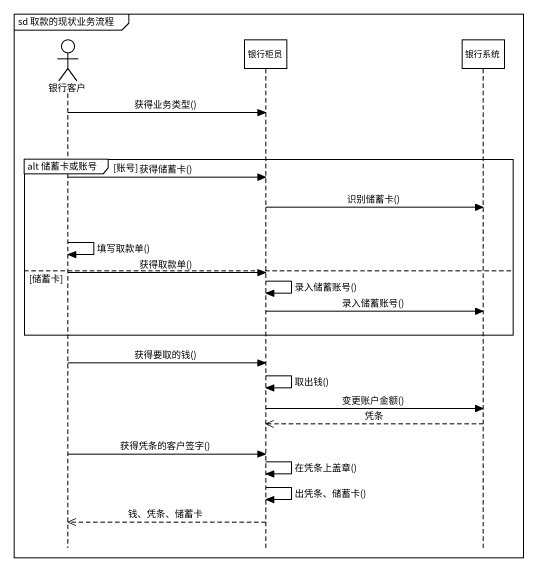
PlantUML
@startuml
mainframe sd 取款的现状业务流程
hide footbox
actor 银行客户
participant 银行柜员
participant 银行系统

银行客户 -> 银行柜员 : 获得业务类型()
group alt 储蓄卡或账号 [账号]
  银行客户 -> 银行柜员 : 获得储蓄卡()
  银行柜员 -> 银行系统 : 识别储蓄卡()
  银行客户 -> 银行客户 : 填写取款单()
else 储蓄卡
  银行客户 -> 银行柜员 : 获得取款单()
  银行柜员 -> 银行柜员 : 录入储蓄账号()
  银行柜员 -> 银行系统 : 录入储蓄账号()
end
银行客户 -> 银行柜员 : 获得要取的钱()
银行柜员 -> 银行柜员 : 取出钱()
银行柜员 -> 银行系统 : 变更账户金额()
银行系统 -->> 银行柜员 : 凭条
银行客户 -> 银行柜员 : 获得凭条的客户签字()
银行柜员 -> 银行柜员 : 在凭条上盖章()
银行柜员 -> 银行柜员 : 出凭条、储蓄卡()
银行柜员 -->> 银行客户 : 钱、凭条、储蓄卡
@enduml
